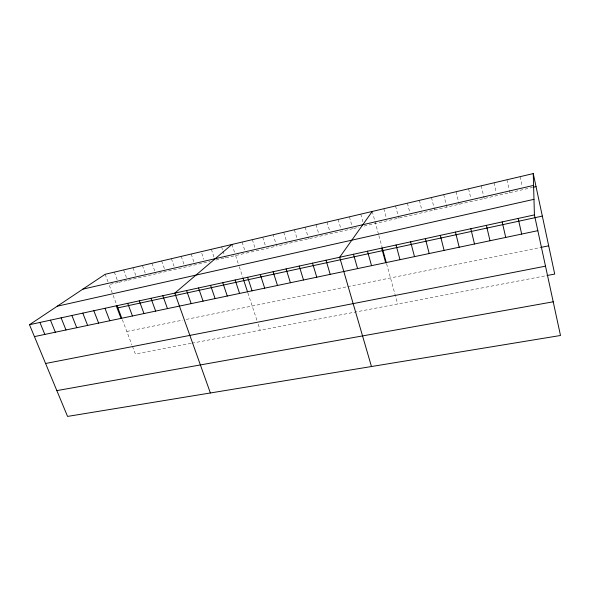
<?xml version="1.0" encoding="UTF-8"?>
<svg xmlns="http://www.w3.org/2000/svg" width="590" height="590" viewBox="0 0 590 590"><rect width="100%" height="100%" fill="white"/><g stroke="black" fill="none" stroke-linecap="round" stroke-linejoin="round"><path stroke-width="0.44" stroke-dasharray="2.95 2.21" d="M118.207 282.47L109.032 284.579L112.823 294.565M119.047 282.278L127.47 280.346M128.325 280.154L209.996 261.422M215.903 260.065L275.84 246.31M352.768 228.669L276.71 246.111L273.155 234.761M353.639 228.47L358.868 227.268M364.089 226.066L532.519 187.436M126.821 331.477L182.738 320.119M186.241 319.411L346.006 286.969M347.687 286.629L540.897 247.402M191.035 343.365L135.361 353.978L132.197 345.644M191.905 343.203L546.126 275.7M105.131 274.291L108.059 282.005M113.133 295.398L116.606 304.551M122.344 319.677L131.88 344.811M114.32 272.13L117.233 279.889M123.605 269.947L126.577 277.949M132.979 267.742L135.936 275.788M142.441 265.515L145.391 273.605M151.999 263.265L154.934 271.407M161.645 260.994L164.566 269.18M171.395 258.7L174.301 266.938M181.233 256.385L184.124 264.667M191.175 254.047L194.051 262.38M201.787 253.361L203.786 259.224M211.36 249.297L214.2 257.727M221.604 246.893L222.732 250.278M223.02 251.126L225.277 257.911M231.951 244.459L234.761 252.985M235.602 255.544L239.016 265.928M239.304 266.791L242.719 277.175M247.889 292.891L257.034 320.695M258.177 324.146L260.161 330.194M242.099 242.07L244.887 250.647M252.35 239.658L255.123 248.287M262.705 237.224L265.456 245.905M283.724 232.276L286.43 241.059M294.388 229.768L296.888 237.977M305.17 227.231L308.644 238.788M316.063 224.672L318.762 233.81M327.067 222.083L329.5 230.439M338.181 219.465L340.843 228.714M349.413 216.825L351.81 225.284M360.77 214.155L362.902 221.811M372.238 211.456L378.655 234.813M378.891 235.69L382.018 247.055M386.612 263.804L397.645 303.998M383.839 208.727L386.398 218.204M395.551 205.969L398.781 218.116M407.402 203.181L409.902 212.784M419.372 200.371L421.85 210.033M431.474 197.525L434.594 209.9M443.709 194.641L446.792 207.097M456.077 191.735L459.123 204.273M468.585 188.793L470.791 198.048M481.233 185.813L483.402 195.135M483.601 195.976L484.191 198.52M494.014 182.811L496.161 192.185M506.95 179.766L509.059 189.206M509.251 190.069L509.826 192.642M520.026 176.69L522.098 186.197"/><path stroke-width="0.89" d="M372.238 211.456L339.663 257.262L371.464 366.53M231.951 244.459L174.81 293.112L210.379 392.977M533.249 173.578L534.415 214.907L560.5 335.496L67.555 416.422L29.5 324.714L105.131 274.291L533.249 173.578L554.711 274.062L546.989 275.537M82.843 289.152L533.581 185.415M533.397 187.229L536.037 186.624M57.282 306.195L533.972 199.332M29.5 324.714L534.415 214.907M117.875 307.884L542.328 216.095M34.434 336.61L537.822 230.675M540.897 247.402L548.678 245.816M45.592 363.492L545.499 266.171M56.846 390.617L553.206 301.8M39.921 322.45L44.833 334.419M50.452 320.156L55.349 332.207M61.109 317.84L65.984 329.965M71.892 315.495L76.744 327.701M82.792 313.12L87.63 325.415M93.825 310.724L98.641 323.099M104.991 308.297L109.777 320.754M116.923 305.384L121.71 317.995M116.282 305.841L121.046 318.379M127.713 303.356L132.448 315.982M139.277 300.841L143.982 313.556M150.981 298.297L155.657 311.1M162.825 295.723L167.479 308.614M186.588 290.553L191.182 303.621M198.506 287.957L203.071 301.121M210.571 285.339L215.099 298.592M222.777 282.684L227.275 296.025M235.13 279.992L239.592 293.437M243.006 278.045L247.601 292.013M247.638 277.278L252.063 290.811M260.293 274.52L264.689 288.156M273.111 271.732L277.47 285.464M286.091 268.915L290.405 282.743M299.233 266.053L303.503 279.985M312.538 263.162L316.771 277.197M326.012 260.227L330.201 274.365M353.484 254.253L357.584 268.605M367.489 251.207L371.538 265.67M382.254 247.933L386.369 262.919M381.671 248.125L385.676 262.697M396.045 244.998L399.998 259.681M410.603 241.834L414.505 256.628M425.361 238.626L429.203 253.538M440.317 235.373L444.1 250.396M455.465 232.077L459.197 247.225M470.827 228.736L474.5 244.002M486.396 225.351L490.01 240.742M502.178 221.921L505.726 237.431M518.182 218.44L521.663 234.075"/></g></svg>
